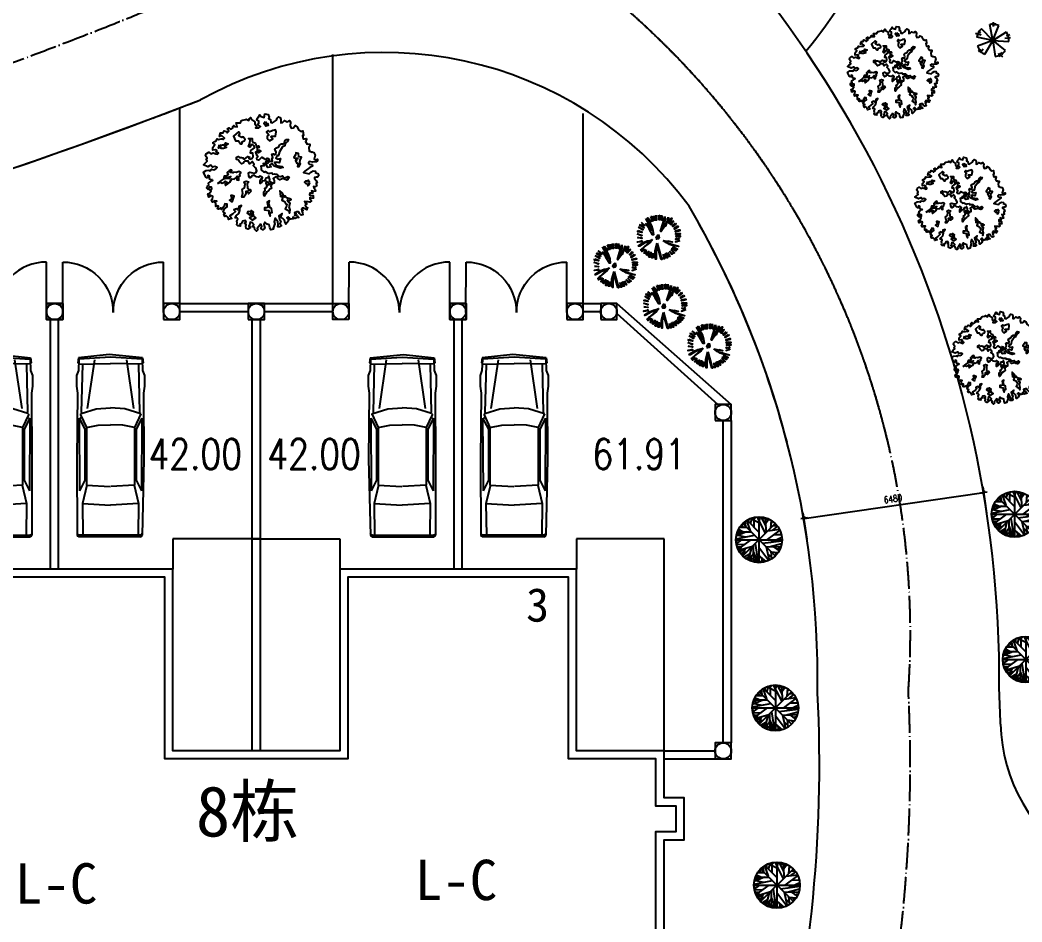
# Model space of a CAD drawing. Extents: x 1035948 to 1665131, y -158296 to 142149.
# Drawn here: x 1431022 to 1466764, y -40673 to -8497 of the extents above; entities that cross this region are included whole.
import ezdxf
from ezdxf.enums import TextEntityAlignment as Align

# ---------------------------------------------------------------- set-up
doc = ezdxf.new("R2010")
doc.units = 0
doc.header["$LTSCALE"] = 200
doc.header["$MEASUREMENT"] = 0
doc.linetypes.add('ACAD_ISO04W100', pattern=[30.5, 24, -3, 0.5, -3])
doc.layers.get('0').update_dxf_attribs({"linetype": 'CONTINUOUS'})
doc.layers.get('DEFPOINTS').update_dxf_attribs({"linetype": 'CONTINUOUS'})
for name, color, linetype in [('CH1', 7, 'CONTINUOUS'), ('DL', 21, 'CONTINUOUS'), ('LH', 62, 'CONTINUOUS'), ('LMLK', 123, 'CONTINUOUS'), ('WINDOW', 2, 'CONTINUOUS'), ('WLL1', 7, 'CONTINUOUS'), ('ZXX', 6, 'ACAD_ISO04W100'), ('凤尾兰', 7, 'CONTINUOUS'), ('合欢', 7, 'CONTINUOUS'), ('枸骨球', 7, 'CONTINUOUS'), ('红枫', 7, 'CONTINUOUS'), ('院子', 140, 'CONTINUOUS')]:
    doc.layers.add(name, color=color, linetype=linetype)
doc.styles.add('DIM', font='txt')
doc.styles.add('DIM_FONT', font='SIMPLEX.shx', dxfattribs={"width": 0.8})
doc.styles.add('H1', font='SimSun.ttf')
doc.dimstyles.new('DIMN80', dxfattribs={"dimscale": 0.8, "dimtxt": 300, "dimasz": 1, "dimexe": 250, "dimexo": 300, "dimgap": 150, "dimtad": 1, "dimdec": 0, "dimzin": 0, "dimdsep": 46, "dimtxsty": 'DIM_FONT', "dimblk": '_DIMX', "dimcen": 0.09, "dimclrt": 7, "dimadec": 0, "dimazin": 0, "dimtfac": 1, "dimtdec": 0, "dimtix": 1, "dimtmove": 2, "dimatfit": 3, "dimldrblk": '_DIMX', "dimfxl": 0, "dimtolj": 1, "dimtzin": 0, "dimarcsym": 0})

# ---------------------------------------------------------------- blocks, each defined once
blk = doc.blocks.new('ZW11')
at = {"layer": '枸骨球', "color": 85, "linetype": 'Continuous'}
for points in [[(-652, 2065), (-588, 2065), (-442, 1608), (-497, 1635), (-652, 2065)], [(-351, 2120), (-222, 1699), (-286, 1699), (-286, 1727), (-314, 1727), (-351, 2120)], [(-131, 2184), (-76, 1727), (-76, 1699), (-104, 1699), (-131, 2184)], [(143, 2184), (235, 2120), (263, 1727), (171, 1727), (143, 2184)], [(747, 2065), (775, 1781), (720, 1480), (555, 931), (537, 876), (720, 1086), (747, 1086), (381, 565), (354, 565), (354, 601), (327, 601), (546, 1315), (747, 2065)], [(418, 2184), (509, 1699), (445, 1699), (418, 2184)], [(-1869, 995), (-1448, 812), (-1448, 720), (-1869, 995)], [(-1686, 1297), (-1320, 931), (-1384, 967), (-1723, 1178), (-1686, 1297)], [(-1567, 1452), (-1229, 1178), (-1229, 1150), (-1293, 1150), (-1567, 1452)], [(-1137, 1845), (-826, 1553), (-588, 1132), (-433, 675), (-378, 235), (-469, 235), (-826, 848), (-1146, 1333), (-991, 1242), (-799, 1059), (-625, 848), (-561, 693), (-533, 693), (-817, 1278), (-1137, 1845)], [(-954, 1937), (-625, 1544), (-680, 1571), (-991, 1909), (-954, 1937)], [(1086, 1974), (1113, 1727), (1012, 1507), (875, 1297), (811, 1086), (747, 1086), (747, 1113), (958, 1525), (1086, 1974)], [(1333, 1882), (1424, 1882), (1241, 1388), (1150, 1388), (1177, 1480), (1333, 1882)], [(1543, 1662), (1607, 1571), (1360, 1297), (1360, 1269), (1296, 1269), (1296, 1360), (1543, 1662)], [(1790, 1388), (1845, 1297), (1543, 1059), (1543, 1086), (1516, 1086), (1543, 1150), (1790, 1388)], [(2028, 1113), (2064, 1022), (1699, 812), (1699, 903), (2028, 1113)], [(-1997, 327), (-1540, 199), (-1540, 171), (-1567, 171), (-1567, 144), (-1595, 144), (-1997, 327)], [(-1906, 656), (-1540, 537), (-1540, 473), (-1933, 537), (-1933, 601), (-1906, 656)], [(107, 263), (171, -48), (107, -167), (-58, -167), (-122, -76), (-85, 62), (6, 181), (107, 235), (107, 263)], [(52, 144), (52, 107), (-76, -167), (-76, -194), (52, -48), (52, 144)], [(2119, 720), (2211, 720), (2211, 629), (1790, 537), (1790, 629), (2119, 720)], [(2001, 382), (2275, 354), (2275, 290), (2183, 290), (1881, 235), (1845, 263), (1817, 290), (1845, 354), (2001, 382)], [(1881, 144), (2275, 144), (2275, 53), (1881, 16), (1881, 53), (1845, 107), (1881, 144)], [(-1960, -39), (-1567, -76), (-1540, -76), (-1540, -130), (-1960, -39)], [(-1631, -350), (-1540, -350), (-1540, -441), (-1960, -496), (-1960, -441), (-1933, -441), (-1631, -377), (-1631, -350)], [(-469, -222), (-689, -496), (-1064, -798), (-1411, -1082), (-1521, -1210), (-1567, -1320), (-1595, -1292), (-1631, -1292), (-1595, -1228), (-680, -405), (-652, -377), (-1229, -570), (-1759, -881), (-1842, -899), (-1869, -899), (-1842, -835), (-1311, -496), (-1000, -368), (-716, -314), (-469, -222)], [(-12, -588), (226, -1430), (354, -1905), (473, -2115), (473, -2179), (445, -2179), (445, -2207), (418, -2207), (418, -2179), (381, -2179), (16, -899), (-12, -899), (-12, -926), (-94, -1219), (-131, -1530), (-131, -2179), (-168, -2179), (-168, -2143), (-250, -1768), (-213, -1356), (-12, -588)], [(564, -314), (994, -405), (1022, -405), (1022, -441), (784, -405), (784, -469), (811, -469), (967, -533), (967, -561), (903, -561), (564, -314)], [(967, -561), (2092, -899), (2092, -926), (1488, -816), (1205, -716), (967, -561)], [(1058, -405), (1452, -469), (1452, -496), (1058, -405)], [(1543, -926), (1973, -1137), (1973, -1201), (1543, -926)], [(2211, -314), (2092, -387), (1946, -441), (1790, -469), (2211, -314)], [(2183, -103), (2001, -213), (1900, -240), (1845, -222), (1817, -167), (2028, -167), (2183, -103)], [(-1265, -1173), (-1229, -1265), (-1540, -1411), (-1503, -1320), (-1265, -1173)], [(-1110, -1228), (-1201, -1594), (-1293, -1594), (-1293, -1539), (-1265, -1539), (-1110, -1228)], [(-927, -1411), (-835, -1411), (-1018, -1750), (-1018, -1777), (-1046, -1750), (-1082, -1750), (-1082, -1722), (-927, -1411)], [(-716, -1503), (-625, -1503), (-744, -1960), (-808, -1960), (-808, -1932), (-835, -1932), (-716, -1503)], [(-469, -1567), (-442, -2051), (-533, -2051), (-533, -2024), (-561, -2024), (-469, -1567)], [(601, -1686), (747, -2115), (720, -2115), (720, -2143), (656, -2143), (601, -1686)], [(839, -1594), (903, -1594), (994, -2051), (930, -2051), (930, -2024), (903, -2024), (839, -1594)], [(1022, -1503), (1241, -1905), (1177, -1868), (1150, -1868), (1022, -1503)], [(1205, -1384), (1479, -1631), (1479, -1686), (1388, -1686), (1205, -1384)], [(1360, -1228), (1699, -1539), (1634, -1539), (1634, -1567), (1607, -1539), (1360, -1228)], [(1452, -1082), (1845, -1292), (1845, -1356), (1424, -1109), (1452, -1082)]]:
    blk.add_lwpolyline(points, dxfattribs=at)
blk = doc.blocks.new('ZW08')
at = {"layer": '红枫', "color": 1}
for p, q in [((-1042, 1687), (-746, 836)), ((-997, 1708), (-16, 728)), ((-847, 1565), (-841, 1794)), ((-707, 1422), (-534, 1915)), ((-679, 1858), (-10, 1515)), ((-406, 1830), (-261, 1973)), ((-400, 1107), (-406, 1951)), ((-177, 1980), (514, 621)), ((68, 1830), (-55, 1987)), ((-9, 1990), (-9, -1812)), ((7, 1629), (107, 1980)), ((570, 1215), (163, 1980)), ((302, 1722), (397, 1944)), ((615, 707), (509, 1915)), ((531, 1708), (726, 1837)), ((553, 1472), (799, 1808)), ((994, 1701), (949, 1057)), ((-1745, 864), (-1521, 757)), ((-1694, 957), (-1282, 750)), ((-1588, 1129), (-1047, 1129)), ((-1460, 1300), (-1293, 1136)), ((-1399, 1243), (-1415, 1365)), ((1322, 1420), (-1339, -1242)), ((1322, -1242), (-1339, 1420)), ((-1282, 1501), (-1164, 1458)), ((-1181, 1579), (-1125, 1215)), ((1713, 893), (654, 99)), ((732, 828), (1680, 957)), ((977, 1436), (1128, 1615)), ((1139, 886), (1541, 1200)), ((1167, 1265), (1468, 1279)), ((-1910, 89), (1892, 89)), ((-1901, 178), (-389, 471)), ((-1031, 743), (-1884, 385)), ((-1443, 85), (-1878, -230)), ((-1867, 492), (-1148, 328)), ((-1817, 657), (-1499, 557)), ((-1784, 750), (-668, 750)), ((-1739, -695), (-651, 92)), ((921, -123), (1875, 314)), ((1212, 514), (1836, 521)), ((-1901, -65), (-1728, -123)), ((-1862, -301), (-1164, -280)), ((-1817, -494), (-1443, -480)), ((-1678, -487), (-1767, -609)), ((-1694, -780), (-540, -437)), ((-1505, -523), (-1600, -745)), ((-1148, -623), (-1404, -1195)), ((-640, -552), (-913, -1581)), ((-478, -387), (-473, -1738)), ((-328, -230), (-88, -1803)), ((-10, -516), (810, -1617)), ((286, -201), (1881, -1)), ((581, -501), (838, -1603)), ((587, -501), (1808, -459)), ((827, -494), (1859, -223)), ((1200, -487), (1652, -830)), ((1446, -673), (1753, -616)), ((-1243, -830), (-1639, -880)), ((-1482, -866), (-1577, -973)), ((-1036, -938), (-1533, -1038)), ((-1393, -1009), (-1488, -1095)), ((-791, -1109), (-1237, -1360)), ((-841, -1302), (-1109, -1452)), ((-473, -1059), (-886, -1588)), ((-473, -1410), (-802, -1631)), ((-690, -1352), (-640, -1688)), ((-473, -930), (-133, -1796)), ((-278, -1417), (-372, -1767)), ((-211, -1581), (-306, -1774)), ((-205, -1059), (559, -1717)), ((258, -1595), (113, -1796)), ((180, -1388), (325, -1767)), ((715, -1066), (1111, -1445)), ((776, -1331), (721, -1653)), ((955, -866), (1016, -1495)), ((988, -902), (1563, -966)), ((1306, -945), (1451, -1116))]:
    blk.add_line(p, q, dxfattribs=at)
blk.add_circle((-9, 89), 1901, dxfattribs=at)
blk = doc.blocks.new('ZW04')
at = {"layer": '合欢', "color": 3, "linetype": 'ByBlock', "elevation": 4620}
for points in [[(-149, -2071), (-241, -2195), (-299, -2255), (-275, -2313), (-333, -2364), (-399, -2296), (-409, -2221), (-508, -2170), (-433, -2102), (-501, -2020), (-583, -1996), (-627, -2170), (-627, -2129), (-566, -2212), (-675, -2287), (-751, -2255), (-760, -2163), (-751, -2088), (-811, -2044), (-751, -2003), (-794, -1935), (-901, -1962), (-952, -2071), (-1020, -2095), (-986, -2163), (-1085, -2153), (-1129, -2112), (-1112, -2027), (-1129, -1952), (-1085, -1870), (-1129, -1828), (-1194, -1819), (-1146, -1727), (-1054, -1644), (-1010, -1518), (-1003, -1409), (-935, -1317), (-1044, -1358), (-1078, -1501), (-1146, -1450), (-1245, -1501), (-1187, -1559), (-1304, -1676), (-1420, -1744), (-1338, -1853), (-1471, -1894), (-1488, -1811), (-1573, -1727), (-1621, -1768), (-1665, -1676), (-1604, -1627), (-1689, -1576), (-1638, -1460), (-1522, -1375), (-1529, -1266), (-1621, -1249), (-1648, -1341), (-1748, -1477), (-1798, -1416), (-1874, -1467), (-1915, -1450), (-1881, -1341), (-1932, -1334), (-1990, -1358), (-1990, -1300), (-1990, -1232), (-2024, -1200), (-1949, -1142), (-2058, -1125), (-2116, -1183), (-2157, -1091), (-2116, -1057), (-2107, -948), (-2225, -897), (-2216, -958), (-2276, -973), (-2308, -849), (-2250, -815), (-2174, -723), (-2225, -682), (-2150, -638), (-2157, -572), (-2259, -572), (-2301, -665), (-2352, -614), (-2342, -539), (-2267, -488), (-2291, -412), (-2216, -354), (-2140, -262), (-2124, -313), (-2250, -245), (-2250, -129), (-2318, -95), (-2301, -153), (-2359, -194), (-2393, -170), (-2492, 39), (-2383, 114), (-2267, 123), (-2216, 97), (-2167, 165), (-2065, 140), (-1983, 172), (-1932, 233), (-2024, 274), (-2124, 250), (-2191, 332), (-2242, 298), (-2318, 264), (-2492, 342), (-2410, 424), (-2335, 492), (-2383, 550), (-2335, 608), (-2400, 708), (-2376, 793), (-2276, 861), (-2184, 793), (-2092, 834), (-1990, 793), (-1915, 768), (-1874, 817), (-1990, 875), (-1939, 926), (-2000, 953), (-2107, 936), (-2107, 1052), (-2024, 1168), (-2107, 1236), (-2031, 1287), (-1966, 1319), (-1932, 1404), (-1881, 1379), (-1772, 1394), (-1714, 1404), (-1689, 1379), (-1631, 1428), (-1757, 1530), (-1832, 1496), (-1789, 1646), (-1689, 1646), (-1648, 1721), (-1556, 1697), (-1529, 1639), (-1454, 1714), (-1512, 1796), (-1512, 1806), (-1447, 1855), (-1389, 1789), (-1287, 1855), (-1296, 1906), (-1245, 1947), (-1221, 1898), (-1112, 1889), (-1153, 2049), (-1071, 2049), (-986, 2049), (-969, 2097), (-935, 2148), (-894, 2158), (-760, 2182), (-743, 2206), (-726, 2189), (-634, 2141), (-610, 2233), (-576, 2274), (-525, 2182), (-399, 2097), (-399, 2015), (-307, 1906), (-367, 1847), (-231, 1847), (-166, 1906), (-282, 1990), (-231, 2022), (-231, 2124), (-307, 2158), (-292, 2240), (-258, 2274), (-190, 2383), (-139, 2308), (-16, 2274), (18, 2417), (152, 2391), (186, 2281), (169, 2223), (244, 2189), (261, 2066), (319, 2049), (370, 2083), (487, 2158), (513, 2240), (571, 2291), (639, 2264), (664, 2189), (671, 2056), (739, 2066), (814, 2141), (930, 2097), (1015, 2148), (1066, 2073), (1049, 1930), (1081, 1838), (1183, 1855), (1248, 1940), (1333, 1889), (1391, 1763), (1483, 1704), (1568, 1721), (1585, 1537), (1551, 1530), (1576, 1404), (1627, 1404), (1692, 1411), (1709, 1387), (1709, 1379), (1678, 1287), (1736, 1185), (1767, 1195), (1852, 1185), (1852, 1135), (1811, 1052), (1818, 902), (1845, 902), (1903, 861), (1944, 868), (2012, 844), (2061, 734), (2020, 574), (2112, 533), (2163, 574), (2163, 499), (2104, 465), (1952, 448), (1835, 475), (1794, 424), (1828, 373), (1944, 356), (1952, 291), (1845, 233), (1644, 80), (1593, 22), (1818, -27), (1886, 39), (1978, 89), (2078, 80), (2071, 31)], [(2071, 31), (2170, -10), (2211, -95), (2163, -163), (2104, -163), (2037, -180), (2037, -221), (2112, -296), (2146, -395), (2104, -412), (2104, -454), (2136, -505), (2071, -555), (2003, -546), (2012, -580), (2071, -672), (2078, -730), (2003, -747), (1920, -723), (1969, -815), (1845, -822), (1835, -890), (1920, -907), (1986, -907), (1978, -999), (1995, -1023), (1920, -1040), (1852, -999), (1852, -1065), (1920, -1133), (1852, -1183), (1784, -1167), (1719, -1167), (1634, -1157), (1651, -1217), (1719, -1249), (1651, -1310), (1709, -1385), (1767, -1409), (1719, -1433), (1719, -1491), (1644, -1450), (1568, -1409), (1508, -1484), (1576, -1518), (1517, -1542), (1551, -1618), (1568, -1693), (1493, -1710), (1425, -1651), (1391, -1584), (1316, -1584), (1224, -1618), (1292, -1651), (1224, -1719), (1326, -1719), (1350, -1785), (1401, -1802), (1309, -1828), (1248, -1853), (1200, -1802), (1149, -1795), (1173, -1860), (1091, -1870), (1040, -1870), (1006, -1819), (964, -1778), (913, -1819), (964, -1870), (998, -1921), (940, -2003), (865, -2078), (838, -2044), (821, -1911), (746, -1843), (671, -1795), (722, -1651), (588, -1744), (613, -1870), (671, -1962), (622, -2071), (688, -2129), (613, -2187), (537, -2187), (554, -2088), (537, -1986), (438, -1836), (387, -1986), (421, -2071), (353, -2246), (363, -2287), (261, -2313), (212, -2221), (195, -2112), (103, -2078), (18, -2003), (-33, -2088), (11, -2246), (-64, -2313), (-149, -2262), (-108, -2180), (-149, -2071)]]:
    blk.add_lwpolyline(points, dxfattribs=at)
at = {"layer": '合欢', "color": 6, "linetype": 'ByBlock', "elevation": 4620}
for points in [[(28, 2107), (94, 1990), (129, 2031), (153, 1939), (53, 1914), (-31, 2031)], [(-813, 1314), (-785, 1370), (-869, 1482), (-925, 1454), (-1037, 1509), (-1066, 1538), (-1009, 1622), (-1066, 1679), (-1263, 1509), (-1179, 1314), (-1066, 1314), (-982, 1201), (-925, 1201), (-898, 1286)], [(114, 1398), (199, 1314), (339, 1398), (255, 1482), (283, 1509), (452, 1509), (479, 1679), (452, 1763), (339, 1735), (283, 1706), (199, 1679), (142, 1735), (87, 1679), (171, 1567), (114, 1509)], [(-1831, 1161), (-1773, 1111), (-1723, 1152), (-1639, 1161), (-1597, 1236), (-1479, 1202), (-1563, 1135), (-1630, 1094), (-1546, 1051), (-1673, 1010), (-1764, 1010), (-1798, 1077), (-1874, 1018)], [(1434, 441), (1451, 532), (1510, 649), (1393, 666), (1384, 800), (1283, 826), (1259, 750), (1192, 642), (1250, 608), (1343, 616), (1335, 541), (1259, 515), (1309, 416), (1376, 381), (1350, 273), (1410, 265), (1469, 374)], [(-1924, -422), (-1814, -371), (-1731, -405), (-1647, -364), (-1606, -330), (-1513, -379), (-1606, -431), (-1589, -498), (-1513, -446), (-1421, -364), (-1338, -230), (-1237, -245), (-1187, -204), (-1120, -120), (-1128, -271), (-1053, -280), (-1044, -154), (-994, -103), (-1019, -53), (-960, 31), (-1044, 64), (-1144, 22), (-1245, 39), (-1295, 14), (-1396, 31), (-1338, 89), (-1362, 139), (-1446, 89), (-1522, 22), (-1479, -62), (-1572, -120), (-1639, -120), (-1664, -187), (-1513, -170), (-1371, -137), (-1446, -230), (-1546, -221), (-1689, -245), (-1764, -304)], [(-642, -355), (-701, -431), (-692, -597), (-617, -699), (-584, -664), (-558, -748), (-651, -840), (-684, -740), (-768, -748), (-759, -857), (-843, -974), (-919, -974), (-885, -832), (-910, -673), (-818, -597), (-793, -446), (-826, -355), (-751, -321)], [(1853, -397), (1786, -280), (1745, -321), (1678, -321), (1627, -371), (1694, -438), (1745, -405), (1761, -513), (1803, -489)], [(1008, -1375), (1049, -1226), (965, -1159), (941, -1083), (1000, -1116), (1091, -1075), (1032, -1049), (898, -1008), (823, -924), (814, -982), (732, -815), (630, -723), (639, -824), (648, -958), (689, -915), (740, -1033), (706, -1107), (814, -1159), (857, -1241), (907, -1267), (890, -1351), (840, -1451), (898, -1485), (991, -1535), (1024, -1636), (1049, -1502)], [(-1318, -1187), (-1290, -1102), (-1234, -933), (-1318, -906), (-1375, -906), (-1347, -991), (-1347, -1046), (-1431, -1102)], [(226, -1608), (310, -1608), (283, -1440), (226, -1411), (171, -1243), (199, -1130), (114, -1187), (142, -1383), (87, -1411), (2, -1411), (2, -1495), (171, -1524), (171, -1637), (226, -1749)], [(-441, -1753), (-467, -1660), (-517, -1627), (-450, -1593), (-534, -1526), (-575, -1576), (-660, -1561), (-701, -1627), (-593, -1712), (-575, -1645), (-500, -1770), (-617, -1828), (-508, -1912), (-357, -1820)]]:
    blk.add_lwpolyline(points, close=True, dxfattribs=at)
at = {"layer": '合欢', "color": 3, "linetype": 'ByBlock', "elevation": 4620}
blk.add_lwpolyline([(-131, 206), (-131, 131), (-31, 39), (28, 64), (94, 22), (170, -20), (211, 5), (304, 14), (345, -45), (412, -28), (496, -36), (546, -87), (563, -129), (656, -137), (732, -112), (807, -187), (898, -170), (957, -137), (1000, -170), (991, -196), (941, -237), (965, -263), (907, -288), (840, -263), (747, -213), (689, -245), (622, -271), (539, -221), (522, -154), (447, -154), (354, -213), (388, -297), (388, -405), (345, -397), (313, -455), (254, -530), (278, -623), (220, -656), (179, -706), (94, -757), (-14, -932), (-31, -874), (-31, -757), (28, -690), (19, -614), (77, -580), (112, -513), (70, -405), (86, -330), (129, -379), (187, -431), (153, -463), (196, -481), (278, -379), (204, -355), (220, -254), (179, -129), (129, -196), (53, -204), (3, -312), (-89, -321), (-106, -364), (-173, -422), (-173, -312), (-139, -237), (-115, -263), (-81, -179), (-173, -120), (-249, -170), (-333, -146), (-416, -79), (-500, -103), (-526, -154), (-593, -196), (-642, -120), (-651, 14), (-593, 47), (-541, 22), (-424, -3), (-357, 22), (-307, 89), (-357, 215), (-392, 247), (-467, 307), (-416, 357), (-500, 474), (-550, 433), (-608, 374), (-660, 508), (-726, 491), (-809, 491), (-843, 457), (-860, 407), (-943, 381), (-1019, 465), (-1077, 550), (-1137, 558), (-1137, 649), (-1070, 675), (-1027, 634), (-943, 642), (-876, 625), (-869, 591), (-818, 575), (-759, 616), (-684, 675), (-601, 649), (-642, 599), (-593, 575), (-517, 599), (-467, 683), (-483, 809), (-567, 817), (-558, 926), (-467, 993), (-407, 1027), (-424, 1111), (-491, 1169), (-550, 1152), (-601, 1060), (-651, 1085), (-601, 1219), (-584, 1345), (-651, 1411), (-508, 1420), (-500, 1319), (-459, 1260), (-374, 1228), (-325, 1060), (-249, 1111), (-215, 1051), (-299, 1035), (-299, 943), (-215, 943), (-148, 901), (-258, 826), (-307, 901), (-366, 850), (-340, 776), (-273, 666), (-333, 616), (-307, 558), (-258, 550), (-215, 541), (-115, 649), (-48, 616), (86, 550), (103, 608), (161, 591), (196, 541), (112, 483), (36, 448), (86, 398), (153, 424), (220, 483), (330, 491), (295, 575), (345, 634), (304, 768), (354, 792), (421, 750), (455, 776), (472, 850), (421, 977), (488, 1027), (581, 1068), (613, 1144), (697, 1202), (773, 1202), (814, 1245), (840, 1327), (898, 1379), (974, 1370), (924, 1278), (848, 1202), (831, 1118), (732, 1068), (606, 876), (589, 768), (555, 701), (522, 716), (455, 616), (514, 575), (656, 591), (598, 416), (488, 448), (412, 433), (479, 314), (715, 273), (756, 232), (639, 198), (397, 290), (304, 390), (211, 340), (271, 256), (129, 232), (70, 349), (-57, 390), (-14, 299), (-98, 290), (-148, 282)], close=True, dxfattribs=at)
blk = doc.blocks.new('ZW14')
at = {"layer": '凤尾兰', "color": 3}
for q in [(-1089, 1201), (-289, 1609), (605, 1522), (-1560, 348), (-1483, -540), (-798, -1344), (1368, 883), (243, -1545), (1252, -970), (1605, -79)]:
    blk.add_line((9, 37), q, dxfattribs=at)
for points in [[(-1446, 996), (-1197, 777)], [(-42, 1733), (-12, 1553)], [(58, 1862), (68, 1404)], [(237, 1762), (187, 1514)], [(-1705, 757), (-1147, 578)], [(-1486, 847), (-1316, 767)], [(1203, 270), (1771, 329)], [(1373, 488), (1721, 618)], [(-1406, -1044), (-1147, -875)], [(-1227, -1174), (-928, -805)], [(596, -1213), (705, -1582)], [(695, -1273), (994, -1582)], [(785, -1174), (1024, -1373)]]:
    blk.add_lwpolyline(points, dxfattribs=at)
for start, end in [(133.34534, 168.79343), (68.14374, 100.76711), (355.83311, 31.88748), (201.1526, 239.68261), (278.40482, 320.96423)]:
    blk.add_arc((9, 37), 1600, start, end, dxfattribs=at)
at = {"layer": '凤尾兰', "color": 3, "style": 'DIM_FONT', "width": 0.8, "flags": 9}
for tag in ['YSIZE', 'XSIZE']:
    blk.add_attdef(tag, (0, 80), '', height=0.5, dxfattribs=at)
at = {"layer": '凤尾兰', "color": 3, "width": 0.8, "flags": 9}
for tag in ['YSIZE', 'XSIZE']:
    blk.add_attdef(tag, (159, 228), '', height=0.5, dxfattribs=at)
blk = doc.blocks.new('M_A3PTU')
for p, q in [((-0.5, 0), (-0.4985, -0.4982)), ((0.5, 0), (0.4985, -0.4982))]:
    blk.add_line(p, q)
for centre, start, end in [((-0.4975, -0.0007), 269.88501, 0.07634), ((0.4975, -0.0007), 179.92366, 270.11499)]:
    blk.add_arc(centre, 0.4975, start, end)
blk = doc.blocks.new('M_F31')
for p, q in [((17, 943), (-81, -40)), ((62, 933), (0, 0)), ((17, 943), (167, 969)), ((62, 933), (397, 951)), ((167, 969), (187, 944)), ((209, 942), (187, -4)), ((397, 951), (544, 1005)), ((544, 1005), (863, 1010)), ((863, 1010), (1071, 978)), ((1071, 978), (3045, 992)), ((1685, 895), (1534, 426)), ((1685, 895), (2090, 713)), ((1813, 931), (2142, 758)), ((1813, 931), (3975, 914)), ((3045, 992), (5289, 933)), ((3656, 758), (3975, 914)), ((80, 469), (1520, 684)), ((205, 831), (1645, 862)), ((2090, 713), (2023, 359)), ((2090, 713), (3799, 713)), ((2142, 758), (3656, 758)), ((3799, 713), (3842, 9)), ((3800, 698), (4344, 832)), ((4344, 832), (4396, -6)), ((4344, 832), (5286, 817)), ((5291, 884), (5291, -942)), ((5338, 883), (5338, -942)), ((1534, 426), (1501, -3)), ((2023, 359), (2010, -4)), ((0, 0), (62, -942)), ((-81, -40), (17, -952)), ((209, -951), (187, -5)), ((1534, -434), (1501, -5)), ((2023, -368), (2010, -5)), ((3799, -722), (3842, -18)), ((4344, -841), (4396, -3)), ((80, -478), (1520, -693)), ((1676, -877), (1534, -434)), ((2090, -722), (2023, -368)), ((205, -840), (1645, -871)), ((1710, -892), (2090, -722)), ((1813, -940), (2142, -767)), ((2090, -722), (3799, -722)), ((2142, -767), (3656, -767)), ((3656, -767), (3975, -923)), ((3800, -707), (4344, -841)), ((4344, -841), (5286, -826)), ((17, -952), (167, -978)), ((62, -942), (397, -960)), ((167, -978), (187, -953)), ((397, -960), (544, -1014)), ((544, -1014), (863, -1018)), ((863, -1018), (1071, -987)), ((1071, -987), (3045, -1000)), ((1813, -940), (3975, -923)), ((3045, -1000), (5288, -992))]:
    blk.add_line(p, q)
for centre, radius, start, end in [((5241, 884), 50, 0, 88.5082), ((5288, 883), 50, 0, 88.5082), ((1700, 861), 25, 65.7961, 162.2571), ((200, -4), 12.5, 178.7004, 181.2996), ((1514, -4), 12.5, 175.5855, 184.4145), ((2022, -4), 12.5, 177.991, 182.009), ((1700, -870), 25, 197.7429, 294.2039), ((1828, -904), 12.5, 116.9382, 269.53), ((5241, -942), 50, 270.2142, 0), ((5288, -942), 50, 270.2142, 360)]:
    blk.add_arc(centre, radius, start, end)
at = {"linetype": 'Continuous', "style": 'DIM', "flags": 9}
for tag in ['XSIZE', 'YSIZE']:
    blk.add_attdef(tag, (0, 0), '', height=0.5, dxfattribs=at)
blk = doc.blocks.new('_DIMX')
blk.add_line((-150, 0), (150, 0))
at = {"const_width": 50}
blk.add_lwpolyline([(-70, -70), (70, 70)], dxfattribs=at)
blk = doc.blocks.new('*D547')
at = {"layer": 'DEFPOINTS', "color": 0}
for p in [(1465404, -25350), (1465545, -26324), (1459132, -27251)]:
    blk.add_point(p, dxfattribs=at)
at = {"layer": 'WLL1', "color": 0, "lineweight": -2}
for p, q in [((1458992, -26276), (1465403, -25350)), ((1465511, -26087), (1465376, -25152)), ((1459097, -27013), (1458962, -26078))]:
    blk.add_line(p, q, dxfattribs=at)
at = {"layer": 'WLL1', "color": 0, "lineweight": -2, "xscale": 0.8, "yscale": 0.8, "zscale": 0.8}
for p, rotation in [((1465404, -25350), 8.220127031118677), ((1458991, -26276), 188.2201270311187)]:
    blk.add_blockref('_DIMX', p, dxfattribs=dict(at, rotation=rotation))
at = {"layer": 'WLL1', "color": 7, "insert": (1462163, -25576), "char_height": 240, "attachment_point": 5, "rotation": 8.2201, "style": 'DIM_FONT'}
blk.add_mtext('\\A1;6480', dxfattribs=at)

msp = doc.modelspace()

# ---------------------------------------------------------------- linework, layer by layer
at = {"layer": 'CH1'}
for p, q in [((1439594.90889, -27009.89817, -27056.10778), (1436474.90889, -27009.89817, -27056.10778)), ((1436474.90889, -27009.89817, -27056.10778), (1436474.90889, -28089.89817, -27056.10778)), ((1439306.90889, -27009.89817, -27056.10778), (1442426.90889, -27009.89817, -27056.10778)), ((1442426.90889, -27009.89817, -27056.10778), (1442426.90889, -28089.89817, -27056.10778)), ((1453994.90889, -27009.89817, -27056.10778), (1450874.90889, -27009.89817, -27056.10778)), ((1450874.90889, -27009.89817, -27056.10778), (1450874.90889, -28089.89817, -27056.10778)), ((1453994.90889, -34569.89817, -27056.10778), (1453994.90889, -27009.89817, -27056.10778))]:
    msp.add_line(p, q, dxfattribs=at)
at = {"layer": 'DL'}
for p, q in [((1442180.56176, -18609.89817), (1442180.56176, -9725.63763)), ((1436721.25602, -18609.89817), (1436721.25602, -11628.65606)), ((1451106.85602, -18609.89817), (1451106.85602, -11829.6396))]:
    msp.add_line(p, q, dxfattribs=at)
for centre, radius, start, end in [((1426121.18936, -32019.44856), 39833.0693, 359.484935703, 53.634154723), ((1426121.18936, -32019.44856), 39833.0693, 359.484935703, 53.634154723), ((1445553.35832, 1545.63883), 17513.84755, 320.428986681, 350.413569794), ((1445553.35832, 1545.63883), 17513.84755, 320.428986681, 350.413569794), ((1372044.8277, 160448.57481), 176705.52673, 276.8937445209, 290.4117397263), ((1444009.79233, -23176.67396), 13524.51203, 36.450897919, 118.990403949), ((1444009.79233, -23176.67396), 13524.51203, 36.450897919, 118.990403949), ((1444009.79233, -23176.67396), 13524.51203, 36.450897919, 118.990403949), ((1372953.78884, 155444.30437), 178828.58825, 276.7970701304, 291.142401329), ((1372953.78884, 155444.30437), 178828.58825, 290.5613932643, 291.142401329), ((1372953.78884, 155444.30437), 178828.58825, 290.5613932643, 291.142401329), ((1373143.71394, 154834.11846), 178190.72215, 276.6323383382, 290.799056807), ((1373143.71394, 154834.11846), 178190.72215, 290.5731044362, 290.799056807), ((1373143.71394, 154834.11846), 178190.72215, 290.5731044362, 290.799056807), ((1426121.18935, -32019.44857), 33353.0693, 14.695925165, 30.400723685), ((1426121.18935, -32019.44857), 33353.0693, 14.695925165, 30.400723685), ((1426121.18935, -32019.44857), 33353.0693, 359.169490853, 30.400723685), ((1410147.01602, -35083.14977), 49391.18302, 344.920095361, 2.994571279), ((1410147.01602, -35083.14977), 55871.18302, 1.505145277, 2.775697215), ((1471996.85164, -33457.99677), 6000, 181.505145277, 294.611113151), ((1504499.02325, -104412.53276), 65564.45744, 87.2555415692, 130.2854321035)]:
    msp.add_arc(centre, radius, start, end, dxfattribs=at)
at = {"layer": 'LH'}
for points in [[(1432546.10889, -19185.89817), (1431970.10889, -19185.89817), (1431970.10889, -18609.89817), (1432546.10889, -18609.89817)], [(1432546.10889, -19185.89817), (1431970.10889, -19185.89817), (1431970.10889, -18609.89817), (1432546.10889, -18609.89817)], [(1431970.10889, -19185.89817), (1432546.10889, -19185.89817), (1432546.10889, -18609.89817), (1431970.10889, -18609.89817)], [(1431970.10889, -19185.89817), (1432546.10889, -19185.89817), (1432546.10889, -18609.89817), (1431970.10889, -18609.89817)], [(1436145.25602, -19185.89817), (1436721.25602, -19185.89817), (1436721.25602, -18609.89817), (1436145.25602, -18609.89817)], [(1439162.90889, -19185.89817), (1439738.90889, -19185.89817), (1439738.90889, -18609.89817), (1439162.90889, -18609.89817)], [(1442756.56176, -19185.89817), (1442180.56176, -19185.89817), (1442180.56176, -18609.89817), (1442756.56176, -18609.89817)], [(1446355.70889, -19185.89817), (1446931.70889, -19185.89817), (1446931.70889, -18609.89817), (1446355.70889, -18609.89817)], [(1446355.70889, -19185.89817), (1446931.70889, -19185.89817), (1446931.70889, -18609.89817), (1446355.70889, -18609.89817)], [(1446931.70889, -19185.89817), (1446355.70889, -19185.89817), (1446355.70889, -18609.89817), (1446931.70889, -18609.89817)], [(1446931.70889, -19185.89817), (1446355.70889, -19185.89817), (1446355.70889, -18609.89817), (1446931.70889, -18609.89817)], [(1450530.85602, -19185.89817), (1451106.85602, -19185.89817), (1451106.85602, -18609.89817), (1450530.85602, -18609.89817)], [(1451738.90889, -19185.89817), (1452314.90889, -19185.89817), (1452314.90889, -18609.89817), (1451738.90889, -18609.89817)], [(1455818.90889, -22785.89817), (1456394.90889, -22785.89817), (1456394.90889, -22209.89817), (1455818.90889, -22209.89817)], [(1455818.90889, -34857.89817), (1456394.90889, -34857.89817), (1456394.90889, -34281.89817), (1455818.90889, -34281.89817)]]:
    msp.add_lwpolyline(points, close=True, dxfattribs=at)
for centre in [(1432258.10889, -18897.89817), (1432258.10889, -18897.89817), (1432258.10889, -18897.89817), (1432258.10889, -18897.89817), (1436433.25602, -18897.89817), (1439450.90889, -18897.89817), (1442468.56176, -18897.89817), (1446643.70889, -18897.89817), (1446643.70889, -18897.89817), (1446643.70889, -18897.89817), (1446643.70889, -18897.89817), (1450818.85602, -18897.89817), (1452026.90889, -18897.89817), (1456106.90889, -22497.89817), (1456106.90889, -34569.89817)]:
    msp.add_circle(centre, 288, dxfattribs=at)
at = {"layer": 'LMLK', "elevation": -27056.10778}
for points in [[(1429226.90889, -44097.89817), (1435274.90889, -44097.89817), (1435274.90889, -43497.89817), (1443626.90889, -43497.89817), (1443626.90889, -44097.89817), (1449674.90889, -44097.89817), (1449674.90889, -43497.89817), (1453994.90889, -43497.89817), (1453994.90889, -37737.89817), (1454714.90889, -37737.89817), (1454714.90889, -36249.89817), (1453994.90889, -36249.89817), (1453994.90889, -34569.89817), (1450874.90889, -34569.89817), (1450874.90889, -28089.89817), (1442426.90889, -28089.89817), (1442426.90889, -34569.89817), (1436474.90889, -34569.89817), (1436474.90889, -28089.89817), (1428026.90889, -28089.89817)], [(1429514.90889, -43809.89817), (1434986.90889, -43809.89817), (1434986.90889, -43209.89817), (1443914.90889, -43209.89817), (1443914.90889, -43809.89817), (1449386.90889, -43809.89817), (1449386.90889, -43209.89817), (1453706.90889, -43209.89817), (1453706.90889, -37449.89817), (1454426.90889, -37449.89817), (1454426.90889, -36537.89817), (1453706.90889, -36537.89817), (1453706.90889, -34857.89817), (1450586.90889, -34857.89817), (1450586.90889, -28377.89817), (1442714.90889, -28377.89817), (1442714.90889, -34857.89817), (1436186.90889, -34857.89817), (1436186.90889, -28377.89817), (1428314.90889, -28377.89817)]]:
    msp.add_lwpolyline(points, dxfattribs=at)
at = {"layer": 'ZXX', "ltscale": 0.2}
for centre, radius, start, end in [((1378730.19925, 131129.47933), 150426.85953, 275.6283660368, 296.4280410451), ((1433202.88615, -30395.75042), 29579.73027, 13.365302334, 65.048319827), ((1433202.88615, -30395.75042), 29579.73027, 356.035424706, 65.048319827), ((1433202.88615, -30395.75042), 29579.73027, 13.365302334, 65.048319827), ((1410147.01602, -35083.14977), 52631.18302, 341.335799095, 2.877654423), ((1504499.02325, -104412.53276), 68804.45744, 89.3118203368, 130.2854321035)]:
    msp.add_arc(centre, radius, start, end, dxfattribs=at)
at = {"layer": '院子'}
for p, q in [((1436721.25602, -18609.89817), (1442180.56176, -18609.89817)), ((1436721.25602, -18897.89817), (1439162.90889, -18897.89817)), ((1439738.90889, -18897.89817), (1442180.56176, -18897.89817)), ((1451106.85602, -18609.89817), (1451738.90889, -18609.89817)), ((1451106.85602, -18897.89817), (1451738.90889, -18897.89817)), ((1452314.90889, -18609.89817), (1456394.90889, -22209.89817)), ((1432106.90889, -28089.89817), (1432106.90889, -19185.89817)), ((1432394.90889, -28089.89817), (1432394.90889, -19185.89817)), ((1439306.90889, -34569.89817), (1439306.90889, -19185.89817)), ((1439594.90889, -34569.89817), (1439594.90889, -19185.89817)), ((1446506.90889, -21609.89817), (1446506.90889, -19185.89817)), ((1446794.90889, -21609.89817), (1446794.90889, -19185.89817)), ((1452307.67259, -18962.05224), (1455908.74305, -22209.89817)), ((1446506.90889, -28089.89817), (1446506.90889, -21609.89817)), ((1446794.90889, -28089.89817), (1446794.90889, -21609.89817)), ((1456106.90889, -34281.89817), (1456106.90889, -22785.89817)), ((1456394.90889, -22785.89817), (1456394.90889, -34281.89817)), ((1453994.90889, -34569.89817, -27056.10778), (1455818.90889, -34569.89817)), ((1453994.90889, -34857.89817, -27056.10778), (1455818.90889, -34857.89817))]:
    msp.add_line(p, q, dxfattribs=at)

# ---------------------------------------------------------------- block references
at = {"yscale": 1.200000000000728, "zscale": 1.2}
for p, xscale, rotation in [((1430248.40263, -20525.93746), -1.200000000000728, 90), ((1434253.41515, -20525.93746), 1.200000000000728, 270), ((1444648.40263, -20525.93746), -1.200000000000728, 90), ((1448653.41515, -20525.93746), 1.200000000000728, 270)]:
    msp.add_blockref('M_F31', p, dxfattribs=dict(at, xscale=xscale, rotation=rotation))
at = {"layer": 'WINDOW', "yscale": 3600, "zscale": 3600}
for p, xscale, rotation in [((1430168.84605, -18924.837, -0.05647), 3600, 180.0000000046376), ((1434344.84605, -18924.837, -0.05647), -3600, 179.9999999953624), ((1444554.44605, -18924.837, -0.05647), 3600, 180.0000000046376), ((1448730.44605, -18924.837, -0.05647), -3600, 179.9999999953624)]:
    msp.add_blockref('M_A3PTU', p, dxfattribs=dict(at, xscale=xscale, rotation=rotation))
at = {"layer": '凤尾兰', "ltscale": 20, "xscale": 0.3600000001024455, "yscale": 0.3600000000005821, "zscale": 0.36}
msp.add_blockref('ZW14', (1465716.55763, -9237.1552, -27056.10778), dxfattribs=at)
at = {"layer": '合欢', "ltscale": 20}
for p, xscale, yscale, zscale in [((1462265.50559, -10392.86113), 0.6899999999441206, 0.6899999999986903, 0.69), ((1439743.28617, -13959.14027), 0.8748000001069158, 0.8748000000014144, 0.8747999999999999), ((1464667.29722, -15057.33813), 0.6899999999441206, 0.6899999999986903, 0.69), ((1465977.87638, -20564.89671), 0.6899999999441206, 0.6899999999986903, 0.69)]:
    msp.add_blockref('ZW04', p, dxfattribs=dict(at, xscale=xscale, yscale=yscale, zscale=zscale))
at = {"layer": '枸骨球', "ltscale": 20, "xscale": 0.3600000001024455, "yscale": 0.3600000000005821, "zscale": 0.36}
for p in [(1453757.2831, -16245.09085, -27056.10778), (1452215.32444, -17257.62913, -27056.10778), (1453977.56051, -18710.40196, -27056.10778), (1455563.57533, -20119.15173, -27056.10778)]:
    msp.add_blockref('ZW11', p, dxfattribs=at)
at = {"layer": '红枫', "ltscale": 20, "xscale": 0.4320000000298023, "yscale": 0.4320000000006985, "zscale": 0.432}
for p in [(1466506.69941, -26165.48629, -27056.10778), (1457386.86366, -27076.79692, -27056.10778), (1466905.68991, -31348.56476, -27056.10778), (1457970.17642, -33077.48926, -27056.10778), (1458027.17603, -39399.70701, -27056.10778)]:
    msp.add_blockref('ZW08', p, dxfattribs=at)

# ---------------------------------------------------------------- texts
at = {"style": 'H1'}
for s, height, p in [('3', 1200, (1449484.26401, -29369.80139, -27056.10778)), ('8栋', 1800, (1439135.46246, -36682.35117, -27056.10778)), ('L-C', 1440, (1432308.64133, -39297.48016, -27056.10778)), ('L-C', 1440, (1446576.76572, -39173.96438, -27056.10778))]:
    msp.add_text(s, height=height, rotation=0.000000002, dxfattribs=at).set_placement(p, align=Align.MIDDLE)
at = {"color": 7, "linetype": 'ByBlock', "char_height": 1080, "attachment_point": 5, "style": 'DIM_FONT'}
for s, insert in [('42.00', (1437273.16144, -23981.93447)), ('42.00', (1441511.49148, -23981.93447)), ('61.91', (1453105.98973, -23981.93447))]:
    msp.add_mtext(s, dxfattribs=dict(at, insert=insert))

# ---------------------------------------------------------------- dimensions: what is measured, and where the dimension line sits
at = {"layer": 'WLL1'}
dim = msp.add_aligned_dim(p1=(1459131.59145, -27250.73957), p2=(1465545.01636, -26324.2511), distance=984.54437, dimstyle='DIMN80', dxfattribs=at)
dim.commit()
dim.dimension.update_dxf_attribs({"geometry": '*D547', "text_midpoint": (1462163.22269, -25575.53185)})

doc.saveas('drawing.dxf')
